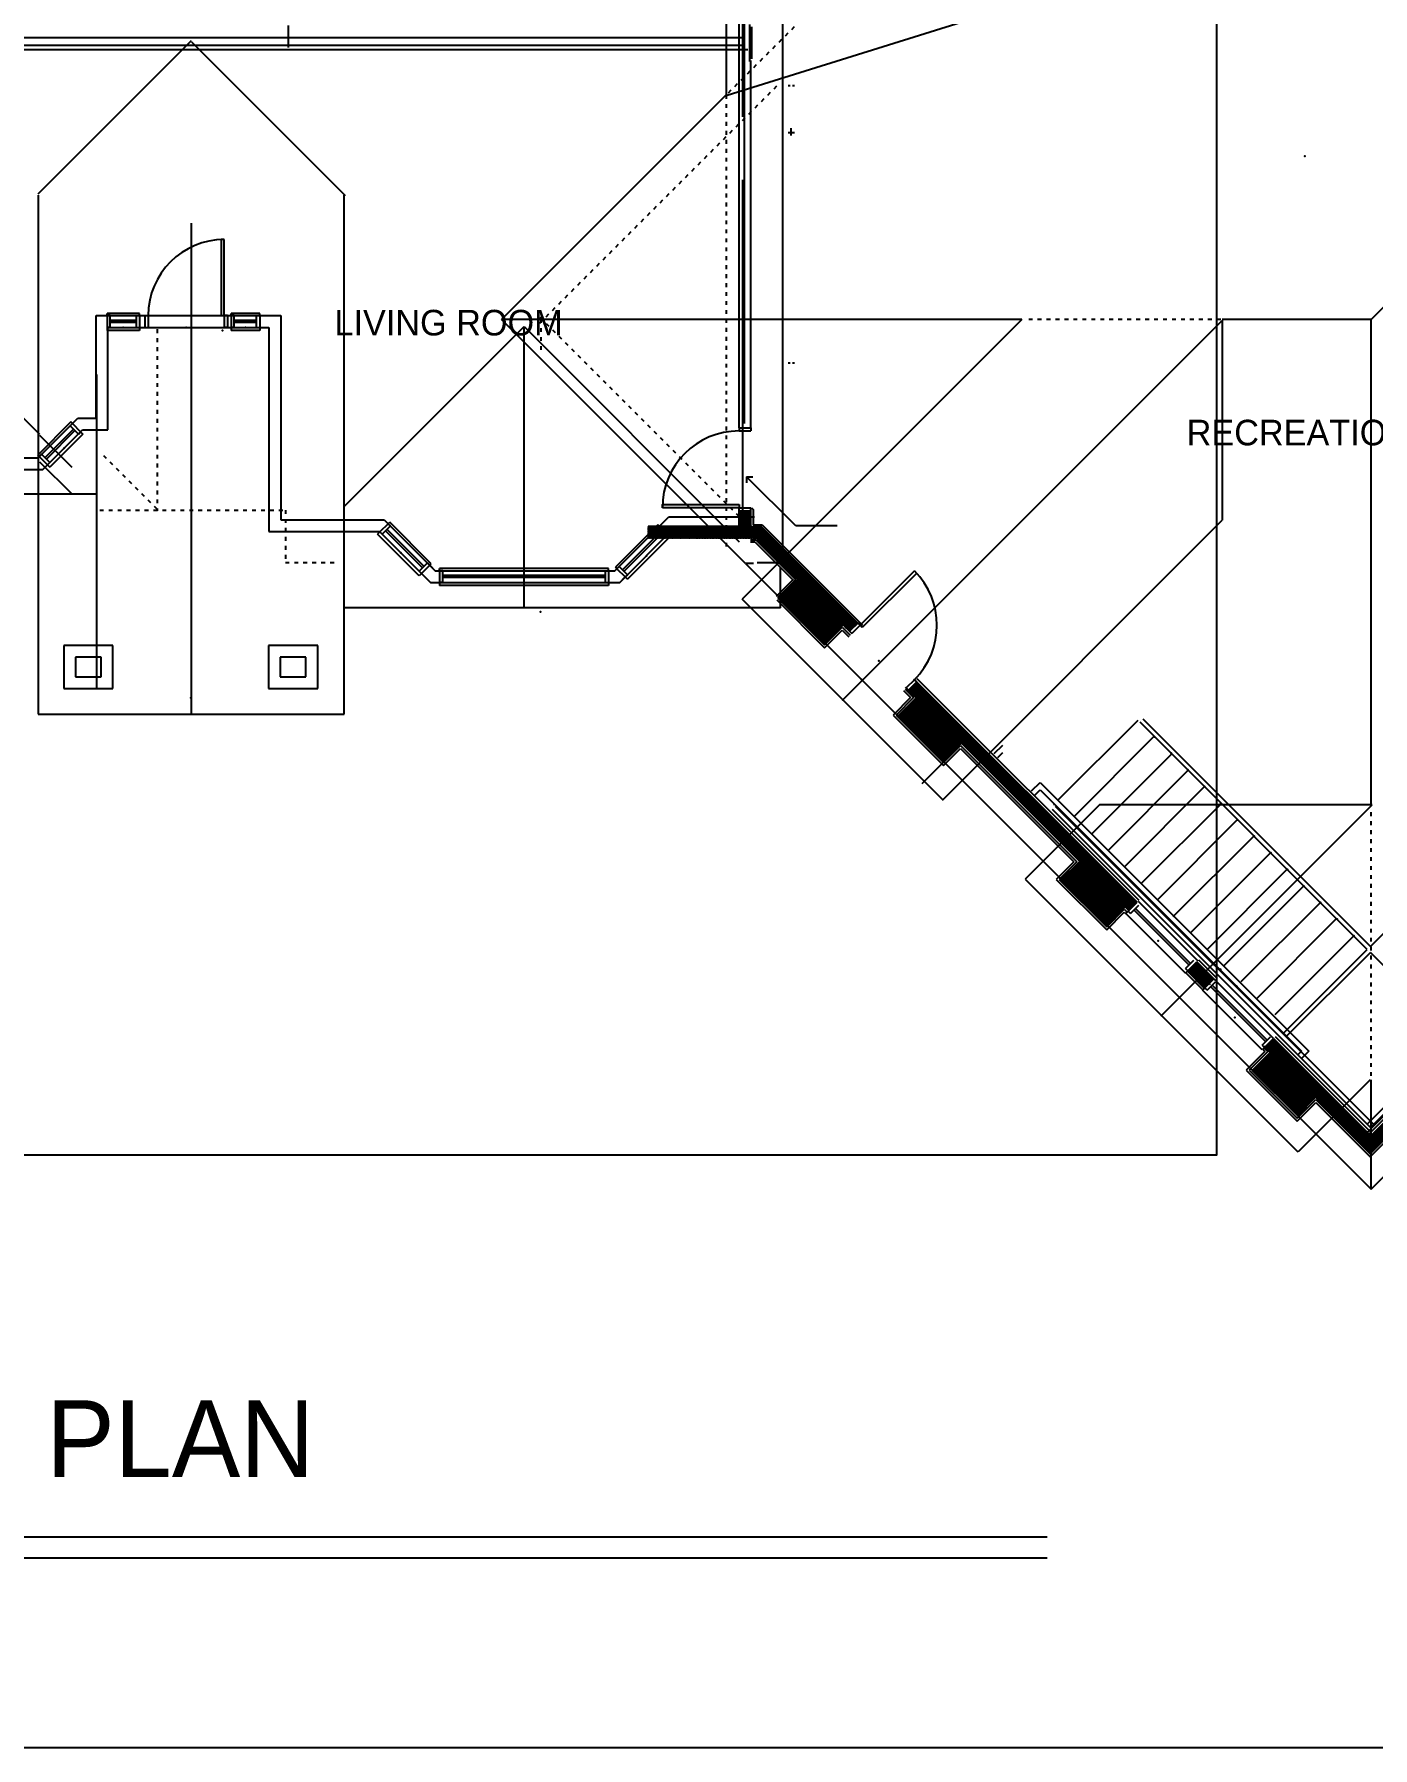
# Model space of a CAD drawing. Extents: x -92740 to -63661, y -15771 to -4391.
# Drawn here: x -84118 to -83490, y -7279 to -6476 of the extents above; entities that cross this region are included whole.
import ezdxf
from ezdxf.enums import TextEntityAlignment as Align

# ---------------------------------------------------------------- set-up
doc = ezdxf.new("R2010")
doc.units = 0
doc.header["$MEASUREMENT"] = 0
doc.linetypes.add('Dashed', pattern=[1, 0.3, -0.4, 0.3])
for name, color, linetype in [('1GWB', 2, 'Continuous'), ('1NOTES', 2, 'Continuous'), ('B1NOTES', 2, 'Continuous'), ('B1WALLFILL', 1, 'Continuous'), ('B2WALLFILL', 1, 'Continuous'), ('B2WINDOWS', 5, 'Continuous'), ('EXCABINETS', 8, 'Continuous'), ('EXDOORS', 3, 'Continuous'), ('EXFPBM', 3, 'Continuous'), ('EXWALLS', 1, 'Continuous'), ('EXWINDOW', 5, 'Continuous'), ('NEWALLS1', 1, 'Continuous'), ('ROOF', 1, 'Continuous'), ('ROOMNAME', 1, 'Continuous'), ('STAIR', 8, 'Continuous')]:
    doc.layers.add(name, color=color, linetype=linetype)
doc.styles.add('DCADTXTSTYLE1', font='AVG_TP')
doc.linetypes.add('INSUL1', pattern='A,0,-1,[7,NGUYEN AD.shx,S=0.010204,R=0,X=-1,Y=0],0', length=1)
pattern_1 = [(45, (0, 0), (-0.11048543456, 0.11048543456), []), (-45, (0, 0), (0.11048543456, 0.11048543456), [])]

msp = doc.modelspace()

# ---------------------------------------------------------------- hatches: boundary and pattern name
at = {"layer": 'B1WALLFILL', "linetype": 'Continuous', "ltscale": 12}
h = msp.add_hatch(dxfattribs=at)
h.set_pattern_fill('ansi37', color=1, scale=0.15625, style=0, pattern_type=2)
h.set_pattern_definition(pattern_1)
h.paths.add_polyline_path([(-83537.11, -6946.67), (-83540.73, -6950.28), (-83538.48, -6953.03), (-83546.75, -6961.31), (-83525.62, -6982.39), (-83517.12, -6973.89), (-83491.26, -6999.76), (-83050.55, -6559.05), (-83079.31, -6530.29), (-83083.19, -6534.18), (-83077.06, -6540.32), (-83081.37, -6544.63), (-83062.92, -6563.65), (-83139.64, -6640.36), (-83243.07, -6536.93), (-83222.38, -6516.24), (-83225.74, -6511.82), (-83246.96, -6533.04), (-83252.35, -6527.35), (-83256.24, -6531.24), (-83256.39, -6531.39), (-83143.53, -6644.25), (-83491.26, -6991.98)], flags=0)
h = msp.add_hatch(dxfattribs=at)
h.set_pattern_fill('ansi37', color=1, scale=0.15625, style=0, pattern_type=2)
h.set_pattern_definition(pattern_1)
h.paths.add_polyline_path([(-83830, -6706.31), (-83787.31, -6706.31), (-83787.31, -6699), (-83781.81, -6699), (-83782, -6706.31), (-83776.92, -6706.31), (-83731.68, -6751.56), (-83735.57, -6755.44), (-83738.62, -6752.39), (-83747.14, -6760.92), (-83768.01, -6739.51), (-83759.76, -6731.26), (-83779.21, -6711.8), (-83830, -6711.8)], flags=0)
h = msp.add_hatch(dxfattribs=at)
h.set_pattern_fill('ansi37', color=1, scale=0.15625, style=0, pattern_type=2)
h.set_pattern_definition(pattern_1)
h.paths.add_polyline_path([(-83704.06, -6779.18), (-83707.94, -6783.07), (-83704.37, -6786.64), (-83712.89, -6795.17), (-83691.64, -6816.42), (-83683.12, -6807.89), (-83627.67, -6863.34), (-83636.19, -6871.87), (-83614.94, -6893.12), (-83606.42, -6884.59), (-83604.67, -6886.34), (-83600.78, -6882.45)], flags=0)
at = {"layer": 'B2WALLFILL', "linetype": 'Continuous', "ltscale": 12}
h = msp.add_hatch(dxfattribs=at)
h.set_pattern_fill('ansi37', color=1, scale=0.15625, style=0, pattern_type=2)
h.set_pattern_definition(pattern_1)
h.paths.add_polyline_path([(-83536.81, -6946.37), (-83540.73, -6950.28), (-83538.48, -6953.03), (-83546.75, -6961.31), (-83525.62, -6982.39), (-83517.12, -6973.89), (-83491.26, -6999.76), (-83050.55, -6559.05), (-83079.31, -6530.29), (-83083.19, -6534.18), (-83077.06, -6540.32), (-83081.37, -6544.63), (-83062.92, -6563.65), (-83113.88, -6614.61), (-83114.93, -6613.56), (-83118.82, -6617.45), (-83117.77, -6618.5), (-83436.33, -6937.06), (-83438.38, -6935.01), (-83442.27, -6938.89), (-83440.22, -6940.94), (-83491.26, -6991.98)], flags=0)
h = msp.add_hatch(dxfattribs=at)
h.set_pattern_fill('ansi37', color=1, scale=0.15625, style=0, pattern_type=2)
h.set_pattern_definition(pattern_1)
h.paths.add_polyline_path([(-83572.79, -6910.45), (-83576.68, -6914.33), (-83568.72, -6922.29), (-83564.83, -6918.4)], flags=0)

# ---------------------------------------------------------------- linework, layer by layer
at = {"layer": '1GWB', "color": 2, "linetype": 'INSUL1', "ltscale": 2.5}
for p, q in [((-83785, -6469), (-83785, -6658)), ((-83491.5, -6996), (-83054.5, -6559)), ((-83780.5, -6709), (-83778.5, -6709)), ((-83778.5, -6709), (-83733.75, -6753.75)), ((-83705.75, -6781.75), (-83603.25, -6884.25)), ((-83574.5, -6913), (-83566.5, -6921)), ((-83538.75, -6948.75), (-83491.5, -6996))]:
    msp.add_line(p, q, dxfattribs=at)
at = {"layer": '1GWB', "color": 2, "linetype": 'Continuous', "ltscale": 12}
for p, q in [((-83781.5, -6472), (-83781.5, -6487)), ((-83763, -6519.5), (-83763, -6523)), ((-83781.5, -6697.5), (-83780.75, -6698.25)), ((-83780.75, -6698.25), (-83780.75, -6705.5)), ((-83780.75, -6705.5), (-83776.5, -6705.5)), ((-83776.5, -6705.5), (-83729.5, -6752.5)), ((-83704, -6777.5), (-83600, -6881.5)), ((-83572, -6909.5), (-83563.75, -6917.75)), ((-83536, -6945.5), (-83491, -6990.5))]:
    msp.add_line(p, q, dxfattribs=at)
at = {"layer": '1GWB', "color": 1, "linetype": 'Continuous', "ltscale": 12}
for p, q in [((-83491.5, -7000.5), (-83050, -6559)), ((-83491.5, -7001.91), (-83048.59, -6559)), ((-83492.71, -6990.29), (-83145.21, -6642.79)), ((-83492, -6991), (-83144.5, -6643.5)), ((-83782, -6712.5), (-83779.5, -6712.5)), ((-83782, -6713.5), (-83779.91, -6713.5)), ((-83779.91, -6713.5), (-83762, -6731.41)), ((-83779.5, -6712.5), (-83761, -6731)), ((-83762, -6731.09), (-83770, -6739.09)), ((-83761, -6731.5), (-83769, -6739.5)), ((-83762, -6731.41), (-83762, -6731.09)), ((-83761, -6731), (-83761, -6731.5)), ((-83769, -6739.5), (-83769, -6740)), ((-83769, -6740), (-83747.25, -6761.75)), ((-83769.71, -6740.71), (-83747.25, -6763.16)), ((-83747.25, -6761.75), (-83739, -6753.5)), ((-83747.25, -6763.16), (-83739, -6754.91)), ((-83739, -6753.5), (-83735.25, -6757.25)), ((-83739, -6754.91), (-83735.96, -6757.96)), ((-83706.91, -6786.5), (-83715.16, -6794.75)), ((-83705.5, -6786.5), (-83713.75, -6794.75)), ((-83710.21, -6783.21), (-83706.91, -6786.5)), ((-83709.5, -6782.5), (-83705.5, -6786.5)), ((-83715.16, -6794.75), (-83691.5, -6818.41)), ((-83713.75, -6794.75), (-83691.5, -6817)), ((-83691.5, -6817), (-83683.5, -6809)), ((-83691.5, -6818.41), (-83683.5, -6810.41)), ((-83683.5, -6809), (-83629, -6863.5)), ((-83683.5, -6810.41), (-83630.41, -6863.5)), ((-83630.41, -6863.5), (-83638.66, -6871.75)), ((-83629, -6863.5), (-83637.25, -6871.75)), ((-83638.66, -6871.75), (-83615, -6895.41)), ((-83637.25, -6871.75), (-83615, -6894)), ((-83615, -6894), (-83606.75, -6885.75)), ((-83615, -6895.41), (-83606.75, -6887.16)), ((-83606.75, -6885.75), (-83605.5, -6887)), ((-83606.75, -6887.16), (-83606.21, -6887.71)), ((-83577.71, -6915.71), (-83569.71, -6923.71)), ((-83577, -6915), (-83569, -6923)), ((-83540.91, -6952.5), (-83549.66, -6961.25)), ((-83539.5, -6952.5), (-83548.25, -6961.25)), ((-83541.71, -6951.71), (-83540.91, -6952.5)), ((-83541, -6951), (-83539.5, -6952.5)), ((-83549.66, -6961.25), (-83525.75, -6985.16)), ((-83548.25, -6961.25), (-83525.75, -6983.75)), ((-83525.75, -6983.75), (-83517, -6975)), ((-83525.75, -6985.16), (-83517, -6976.41)), ((-83517, -6975), (-83491.5, -7000.5)), ((-83517, -6976.41), (-83491.5, -7001.91))]:
    msp.add_line(p, q, dxfattribs=at)
at = {"layer": '1NOTES', "color": 2, "linetype": 'Continuous', "ltscale": 12}
for p, q in [((-83760.76, -6706.02), (-83783.79, -6682.99)), ((-83741.39, -6706.02), (-83760.76, -6706.02))]:
    msp.add_line(p, q, dxfattribs=at)
at = {"layer": '1NOTES', "color": 1, "linetype": 'Continuous', "ltscale": 12}
for p, q in [((-83783.79, -6682.99), (-83780.96, -6682.99)), ((-83783.79, -6682.99), (-83783.79, -6685.82)), ((-84608.2, -7180.01), (-83642.89, -7180.01)), ((-84608.2, -7189.93), (-83642.89, -7189.93))]:
    msp.add_line(p, q, dxfattribs=at)
at = {"layer": 'B2WINDOWS', "color": 5, "linetype": 'Continuous', "ltscale": 12}
for p, q in [((-83603.88, -6887.68), (-83599.99, -6883.79)), ((-83600.25, -6881.93), (-83572.26, -6909.92)), ((-83604.94, -6886.62), (-83606, -6887.68)), ((-83606, -6887.68), (-83578.01, -6915.67)), ((-83603.88, -6887.68), (-83604.94, -6886.62)), ((-83602.29, -6886.09), (-83576.42, -6911.96)), ((-83601.58, -6885.38), (-83575.71, -6911.25)), ((-83578.01, -6913.55), (-83574.12, -6909.66)), ((-83578.01, -6913.55), (-83576.95, -6914.61)), ((-83576.95, -6914.61), (-83578.01, -6915.67)), ((-83568.99, -6922.57), (-83570.05, -6923.63)), ((-83542.06, -6951.62), (-83570.05, -6923.63)), ((-83567.93, -6923.63), (-83568.99, -6922.57)), ((-83567.93, -6923.63), (-83564.04, -6919.74)), ((-83540.47, -6947.91), (-83566.34, -6922.04)), ((-83539.76, -6947.2), (-83565.63, -6921.33)), ((-83536.81, -6946.37), (-83564.8, -6918.38)), ((-83542.06, -6949.5), (-83538.17, -6945.61)), ((-83542.06, -6949.5), (-83541, -6950.56)), ((-83541, -6950.56), (-83542.06, -6951.62))]:
    msp.add_line(p, q, dxfattribs=at)
for p in [(-83590.94, -6900.61), (-83554.99, -6936.56)]:
    msp.add_point(p, dxfattribs=at)
at = {"layer": 'EXCABINETS', "color": 9, "linetype": 'Dashed', "ltscale": 3}
for p, q in [((-83761.36, -6499.71), (-83764.36, -6499.71)), ((-83761.36, -6629.65), (-83764.36, -6629.65))]:
    msp.add_line(p, q, dxfattribs=at)
at = {"layer": 'EXCABINETS', "color": 8, "linetype": 'Continuous', "ltscale": 12}
msp.add_line((-83761.36, -6521.71), (-83764.36, -6521.71), dxfattribs=at)
at = {"layer": 'EXDOORS', "color": 8, "linetype": 'Continuous', "ltscale": 12}
for p, q in [((-84028.65, -6571.75), (-84030.15, -6571.75)), ((-84030.15, -6571.75), (-84030.15, -6607.42)), ((-84028.65, -6607.42), (-84028.65, -6571.75)), ((-84065.83, -6607.42), (-84064.33, -6607.42)), ((-84064.33, -6607.42), (-84064.33, -6612.92)), ((-84030.15, -6607.42), (-84028.65, -6607.42)), ((-84027.15, -6607.42), (-84028.65, -6607.42)), ((-84028.65, -6607.42), (-84028.65, -6612.92)), ((-84065.83, -6612.92), (-84064.33, -6612.92)), ((-84027.15, -6612.92), (-84028.65, -6612.92)), ((-83787.31, -6660), (-83787.31, -6661.5)), ((-83781.81, -6660), (-83781.81, -6661.5)), ((-83787.31, -6661.5), (-83781.81, -6661.5)), ((-83823.31, -6697.5), (-83823.31, -6696)), ((-83823.31, -6696), (-83787.31, -6696)), ((-83787.31, -6697.5), (-83823.31, -6697.5)), ((-83787.31, -6696), (-83787.31, -6697.5)), ((-83787.31, -6699), (-83787.31, -6697.5)), ((-83787.31, -6697.5), (-83781.81, -6697.5)), ((-83781.81, -6699), (-83781.81, -6697.5))]:
    msp.add_line(p, q, dxfattribs=at)
at = {"layer": 'EXDOORS', "color": 3, "linetype": 'Continuous', "ltscale": 12}
for p, q in [((-83730.62, -6752.62), (-83705.12, -6727.12)), ((-83704.06, -6728.18), (-83729.56, -6753.68)), ((-83735.57, -6755.44), (-83734.51, -6756.51)), ((-83730.62, -6752.62), (-83734.51, -6756.51)), ((-83731.68, -6751.56), (-83730.62, -6752.62)), ((-83729.56, -6753.68), (-83730.62, -6752.62)), ((-83705.12, -6778.12), (-83709.01, -6782.01)), ((-83704.06, -6779.18), (-83705.12, -6778.12)), ((-83707.94, -6783.07), (-83709.01, -6782.01))]:
    msp.add_line(p, q, dxfattribs=at)
at = {"layer": 'EXDOORS', "color": 8, "linetype": 'Continuous', "ltscale": 12}
for centre, radius in [((-84028.65, -6607.42), 35.67), ((-83787.31, -6697.5), 36)]:
    msp.add_arc(centre, radius, 90, 180, dxfattribs=at)
at = {"layer": 'EXDOORS', "color": 3, "linetype": 'Continuous', "ltscale": 12}
msp.add_arc((-83730.62, -6752.62), 36.06, 315, 405, dxfattribs=at)
at = {"layer": 'EXDOORS', "color": 8, "linetype": 'Continuous', "ltscale": 12}
msp.add_point((-84046.49, -6612.92), dxfattribs=at)
at = {"layer": 'EXDOORS', "color": 3, "linetype": 'Continuous', "ltscale": 12}
for p in [(-83721.76, -6769.26), (-83730.01, -6778.04)]:
    msp.add_point(p, dxfattribs=at)
at = {"layer": 'EXFPBM', "color": 3, "linetype": 'Continuous', "ltscale": 12}
for p, q in [((-83785.76, -6041.85), (-83785.76, -6512.55)), ((-84461.94, -6477.05), (-83785.36, -6477.05)), ((-84461.94, -6480.55), (-83785.36, -6480.55)), ((-84219.64, -6482.68), (-83783.24, -6482.68)), ((-83785.76, -6543.72), (-83785.76, -6707.82)), ((-84028.65, -6571.75), (-84030.15, -6571.75)), ((-84030.15, -6571.75), (-84030.15, -6607.42)), ((-84028.65, -6607.42), (-84028.65, -6571.75)), ((-84088.68, -6655.44), (-84088.68, -6607.42)), ((-84088.68, -6607.42), (-84002.2, -6607.42)), ((-84065.83, -6607.42), (-84064.33, -6607.42)), ((-84064.33, -6607.42), (-84064.33, -6612.92)), ((-84030.15, -6607.42), (-84028.65, -6607.42)), ((-84027.15, -6607.42), (-84028.65, -6607.42)), ((-84028.65, -6607.42), (-84028.65, -6612.92)), ((-84002.2, -6607.42), (-84002.2, -6703.1)), ((-84083.18, -6660.94), (-84083.18, -6612.92)), ((-84083.18, -6612.92), (-84007.7, -6612.92)), ((-84065.83, -6612.92), (-84064.33, -6612.92)), ((-84027.15, -6612.92), (-84028.65, -6612.92)), ((-84007.7, -6612.92), (-84007.7, -6708.6)), ((-84115.94, -6674.04), (-84097.33, -6655.44)), ((-84097.33, -6655.44), (-84088.68, -6655.44)), ((-84113.66, -6679.54), (-84095.05, -6660.94)), ((-84095.05, -6660.94), (-84083.18, -6660.94)), ((-84186.86, -6674.04), (-84115.94, -6674.04)), ((-84189.14, -6679.54), (-84113.66, -6679.54)), ((-84002.2, -6703.1), (-83953.68, -6703.1)), ((-83953.68, -6703.1), (-83929.76, -6727.02)), ((-83845.55, -6727.02), (-83820.3, -6701.77)), ((-83843.27, -6732.52), (-83818.02, -6707.27)), ((-83820.3, -6701.77), (-83780.05, -6701.77)), ((-83818.02, -6707.27), (-83780.05, -6707.27)), ((-84007.7, -6708.6), (-83955.96, -6708.6)), ((-83955.96, -6708.6), (-83932.04, -6732.52)), ((-83929.76, -6727.02), (-83845.55, -6727.02)), ((-83932.04, -6732.52), (-83843.27, -6732.52)), ((-84103.95, -6762.11), (-84103.95, -6782.31)), ((-84080.91, -6762.11), (-84103.95, -6762.11)), ((-84080.91, -6782.31), (-84080.91, -6762.11)), ((-84007.91, -6762.11), (-84007.91, -6782.31)), ((-83984.88, -6762.11), (-84007.91, -6762.11)), ((-83984.88, -6782.31), (-83984.88, -6762.11)), ((-84098.45, -6767.61), (-84098.45, -6776.81)), ((-84086.41, -6767.61), (-84098.45, -6767.61)), ((-84086.41, -6776.81), (-84086.41, -6767.61)), ((-84002.41, -6767.61), (-84002.41, -6776.81)), ((-83990.38, -6767.61), (-84002.41, -6767.61)), ((-83990.38, -6776.81), (-83990.38, -6767.61)), ((-84098.45, -6776.81), (-84086.41, -6776.81)), ((-84002.41, -6776.81), (-83990.38, -6776.81)), ((-84103.95, -6782.31), (-84080.91, -6782.31)), ((-84007.91, -6782.31), (-83984.88, -6782.31))]:
    msp.add_line(p, q, dxfattribs=at)
at = {"layer": 'EXFPBM', "color": 1, "linetype": 'Continuous', "ltscale": 9.91438}
msp.add_lwpolyline([(-84714.17, -5960.98), (-84714.17, -7000.88), (-83563.33, -7000.88), (-83563.33, -5960.98)], close=True, dxfattribs=at)
at = {"layer": 'EXFPBM', "color": 3, "linetype": 'Continuous', "ltscale": 12}
msp.add_arc((-84028.65, -6607.42), 35.67, 90, 180, dxfattribs=at)
msp.add_point((-84046.49, -6612.92), dxfattribs=at)
at = {"layer": 'EXWALLS', "color": 8, "linetype": 'Continuous', "ltscale": 12}
for p, q in [((-83998.7, -6471.4), (-83998.7, -6481.68)), ((-83998.79, -6482.68), (-83785.76, -6482.68)), ((-83993.12, -6477.05), (-83785.76, -6477.05)), ((-83785.76, -6482.68), (-83785.76, -6514.16)), ((-84088.68, -6655.44), (-84088.68, -6607.42)), ((-84088.68, -6607.42), (-84083.6, -6607.42)), ((-84083.6, -6607.42), (-84083.6, -6612.92)), ((-84068.37, -6607.42), (-84065.83, -6607.42)), ((-84068.37, -6607.42), (-84068.37, -6612.92)), ((-84065.83, -6607.42), (-84065.83, -6612.92)), ((-84027.15, -6607.42), (-84025.48, -6607.42)), ((-84027.15, -6607.42), (-84027.15, -6612.92)), ((-84025.48, -6607.42), (-84025.48, -6612.92)), ((-84012.03, -6607.42), (-84002.2, -6607.42)), ((-84012.03, -6607.42), (-84012.03, -6612.92)), ((-84002.2, -6607.42), (-84002.2, -6703.1)), ((-84083.18, -6612.92), (-84083.6, -6612.92)), ((-84083.18, -6660.94), (-84083.18, -6612.92)), ((-84068.37, -6612.92), (-84065.83, -6612.92)), ((-84027.15, -6612.92), (-84025.48, -6612.92)), ((-84012.03, -6612.92), (-84007.7, -6612.92)), ((-84007.7, -6612.92), (-84007.7, -6708.6)), ((-84099.89, -6658), (-84097.33, -6655.44)), ((-84099.89, -6658), (-84096, -6661.89)), ((-84097.33, -6655.44), (-84088.68, -6655.44)), ((-84096, -6661.89), (-84095.05, -6660.94)), ((-84095.05, -6660.94), (-84083.18, -6660.94)), ((-83785.76, -6665.06), (-83785.76, -6701.77)), ((-84119.37, -6674.04), (-84115.94, -6674.04)), ((-84115.94, -6674.04), (-84115.39, -6673.5)), ((-84115.39, -6673.5), (-84111.5, -6677.39)), ((-84119.37, -6679.54), (-84113.66, -6679.54)), ((-84113.66, -6679.54), (-84111.5, -6677.39)), ((-84002.2, -6703.1), (-83953.68, -6703.1)), ((-83951.81, -6704.97), (-83955.7, -6708.86)), ((-83953.68, -6703.1), (-83951.81, -6704.97)), ((-83824.67, -6706.14), (-83820.3, -6701.77)), ((-83824.67, -6706.14), (-83820.78, -6710.03)), ((-83820.78, -6710.03), (-83818.02, -6707.27)), ((-83820.3, -6701.77), (-83785.76, -6701.77)), ((-83818.02, -6707.27), (-83780.26, -6707.27)), ((-84007.7, -6708.6), (-83955.96, -6708.6)), ((-83955.96, -6708.6), (-83955.7, -6708.86)), ((-83932.33, -6724.46), (-83936.21, -6728.35)), ((-83936.21, -6728.35), (-83932.04, -6732.52)), ((-83932.33, -6724.46), (-83929.76, -6727.02)), ((-83929.76, -6727.02), (-83927.71, -6727.02)), ((-83927.71, -6727.02), (-83927.71, -6732.52)), ((-83848.52, -6727.02), (-83845.55, -6727.02)), ((-83848.52, -6727.02), (-83848.52, -6732.52)), ((-83845.55, -6727.02), (-83844.6, -6726.07)), ((-83844.6, -6726.07), (-83840.71, -6729.96)), ((-83843.27, -6732.52), (-83840.71, -6729.96)), ((-83932.04, -6732.52), (-83927.71, -6732.52)), ((-83848.52, -6732.52), (-83843.27, -6732.52)), ((-84103.95, -6762.11), (-84103.95, -6782.31)), ((-84080.91, -6762.11), (-84103.95, -6762.11)), ((-84080.91, -6782.31), (-84080.91, -6762.11)), ((-84007.91, -6762.11), (-84007.91, -6782.31)), ((-83984.88, -6762.11), (-84007.91, -6762.11)), ((-83984.88, -6782.31), (-83984.88, -6762.11)), ((-84098.45, -6767.61), (-84098.45, -6776.81)), ((-84086.41, -6767.61), (-84098.45, -6767.61)), ((-84086.41, -6776.81), (-84086.41, -6767.61)), ((-84002.41, -6767.61), (-84002.41, -6776.81)), ((-83990.38, -6767.61), (-84002.41, -6767.61)), ((-83990.38, -6776.81), (-83990.38, -6767.61)), ((-84098.45, -6776.81), (-84086.41, -6776.81)), ((-84002.41, -6776.81), (-83990.38, -6776.81)), ((-84103.95, -6782.31), (-84080.91, -6782.31)), ((-84007.91, -6782.31), (-83984.88, -6782.31))]:
    msp.add_line(p, q, dxfattribs=at)
at = {"layer": 'EXWINDOW', "color": 8, "linetype": 'Continuous', "ltscale": 12}
for p, q in [((-84068.37, -6606.42), (-84083.6, -6606.42)), ((-84083.6, -6607.42), (-84083.6, -6606.42)), ((-84082.1, -6607.42), (-84083.6, -6607.42)), ((-84082.1, -6612.92), (-84082.1, -6607.42)), ((-84069.87, -6609.67), (-84082.1, -6609.67)), ((-84069.87, -6610.67), (-84082.1, -6610.67)), ((-84069.87, -6612.92), (-84069.87, -6607.42)), ((-84069.87, -6607.42), (-84068.37, -6607.42)), ((-84068.37, -6607.42), (-84068.37, -6606.42)), ((-84012.03, -6606.42), (-84025.48, -6606.42)), ((-84025.48, -6607.42), (-84025.48, -6606.42)), ((-84023.98, -6607.42), (-84025.48, -6607.42)), ((-84023.98, -6612.92), (-84023.98, -6607.42)), ((-84013.53, -6609.67), (-84023.98, -6609.67)), ((-84013.53, -6610.67), (-84023.98, -6610.67)), ((-84013.53, -6612.92), (-84013.53, -6607.42)), ((-84013.53, -6607.42), (-84012.03, -6607.42)), ((-84012.03, -6607.42), (-84012.03, -6606.42)), ((-84082.1, -6612.92), (-84083.6, -6612.92)), ((-84083.6, -6612.92), (-84083.6, -6614.42)), ((-84068.37, -6614.42), (-84083.6, -6614.42)), ((-84069.87, -6612.92), (-84068.37, -6612.92)), ((-84068.37, -6612.92), (-84068.37, -6614.42)), ((-84023.98, -6612.92), (-84025.48, -6612.92)), ((-84025.48, -6612.92), (-84025.48, -6614.42)), ((-84012.03, -6614.42), (-84025.48, -6614.42)), ((-84013.53, -6612.92), (-84012.03, -6612.92)), ((-84012.03, -6612.92), (-84012.03, -6614.42)), ((-84100.6, -6657.29), (-84116.1, -6672.79)), ((-84100.95, -6659.06), (-84099.89, -6658)), ((-84097.06, -6662.95), (-84100.95, -6659.06)), ((-84099.89, -6658), (-84100.6, -6657.29)), ((-84099.36, -6660.65), (-84112.74, -6674.03)), ((-84098.65, -6661.36), (-84112.03, -6674.74)), ((-84094.94, -6662.95), (-84110.44, -6678.45)), ((-84097.06, -6662.95), (-84096, -6661.89)), ((-84096, -6661.89), (-84094.94, -6662.95)), ((-83785.76, -6663.56), (-83785.76, -6665.06)), ((-84115.39, -6673.5), (-84116.1, -6672.79)), ((-84114.33, -6672.44), (-84115.39, -6673.5)), ((-84110.44, -6676.33), (-84114.33, -6672.44)), ((-84110.44, -6676.33), (-84111.5, -6677.39)), ((-84111.5, -6677.39), (-84110.44, -6678.45)), ((-83954.64, -6709.92), (-83950.75, -6706.03)), ((-83934.98, -6724.99), (-83952.34, -6707.63)), ((-83951.81, -6704.97), (-83951.1, -6704.27)), ((-83950.75, -6706.03), (-83951.81, -6704.97)), ((-83931.62, -6723.75), (-83951.1, -6704.27)), ((-83825.37, -6705.44), (-83845.3, -6725.36)), ((-83825.73, -6707.2), (-83824.67, -6706.14)), ((-83821.84, -6711.09), (-83825.73, -6707.2)), ((-83824.67, -6706.14), (-83825.37, -6705.44)), ((-83955.7, -6708.86), (-83956.76, -6709.92)), ((-83937.28, -6729.41), (-83956.76, -6709.92)), ((-83954.64, -6709.92), (-83955.7, -6708.86)), ((-83935.68, -6725.7), (-83953.05, -6708.33)), ((-83824.14, -6708.79), (-83841.94, -6726.6)), ((-83823.43, -6709.5), (-83841.24, -6727.31)), ((-83819.72, -6711.09), (-83839.65, -6731.02)), ((-83821.84, -6711.09), (-83820.78, -6710.03)), ((-83820.78, -6710.03), (-83819.72, -6711.09)), ((-83937.28, -6727.29), (-83933.39, -6723.4)), ((-83933.39, -6723.4), (-83932.33, -6724.46)), ((-83932.33, -6724.46), (-83931.62, -6723.75)), ((-83937.28, -6727.29), (-83936.21, -6728.35)), ((-83936.21, -6728.35), (-83937.28, -6729.41)), ((-83848.52, -6726.02), (-83927.71, -6726.02)), ((-83927.71, -6727.02), (-83927.71, -6726.02)), ((-83926.21, -6727.02), (-83927.71, -6727.02)), ((-83926.21, -6732.52), (-83926.21, -6727.02)), ((-83850.02, -6729.27), (-83926.21, -6729.27)), ((-83850.02, -6730.27), (-83926.21, -6730.27)), ((-83850.02, -6732.52), (-83850.02, -6727.02)), ((-83850.02, -6727.02), (-83848.52, -6727.02)), ((-83848.52, -6727.02), (-83848.52, -6726.02)), ((-83844.6, -6726.07), (-83845.3, -6725.36)), ((-83843.53, -6725.01), (-83844.6, -6726.07)), ((-83839.65, -6728.9), (-83843.53, -6725.01)), ((-83839.65, -6728.9), (-83840.71, -6729.96)), ((-83840.71, -6729.96), (-83839.65, -6731.02)), ((-83926.21, -6732.52), (-83927.71, -6732.52)), ((-83927.71, -6732.52), (-83927.71, -6734.02)), ((-83848.52, -6734.02), (-83927.71, -6734.02)), ((-83850.02, -6732.52), (-83848.52, -6732.52)), ((-83848.52, -6732.52), (-83848.52, -6734.02))]:
    msp.add_line(p, q, dxfattribs=at)
for p in [(-84075.99, -6612.92), (-84018.76, -6612.92), (-84103.75, -6669.64), (-83945.96, -6718.61), (-83830.74, -6720), (-83888.11, -6732.52)]:
    msp.add_point(p, dxfattribs=at)
at = {"layer": 'NEWALLS1', "color": 1, "linetype": 'Continuous', "ltscale": 12}
for p, q in [((-83787.31, -6660), (-83787.31, -6465.5)), ((-83782.5, -6471), (-83782.5, -6488.27)), ((-83781.86, -6505.14), (-83781.86, -6487.73)), ((-83781.86, -6660), (-83781.86, -6504.38)), ((-83491.26, -6999.76), (-83050.55, -6559.05)), ((-83781.86, -6635.08), (-83781.86, -6617.67)), ((-83781.81, -6660), (-83781.81, -6642.61)), ((-83491.26, -6991.98), (-83143.53, -6644.25)), ((-83787.31, -6660), (-83781.81, -6660)), ((-83787.31, -6706.31), (-83787.31, -6699)), ((-83787.31, -6699), (-83781.81, -6699)), ((-83781.86, -6711.91), (-83781.86, -6699)), ((-83781.81, -6706.04), (-83781.81, -6699)), ((-83787.31, -6706.31), (-83830, -6706.31)), ((-83782, -6706.31), (-83776.92, -6706.31)), ((-83768.41, -6714.82), (-83776.92, -6706.31)), ((-83759.76, -6731.26), (-83779.21, -6711.8)), ((-83768.41, -6714.82), (-83731.62, -6751.62)), ((-83768.01, -6739.51), (-83760.26, -6731.76)), ((-83747.14, -6760.92), (-83768.28, -6739.78)), ((-83747.14, -6760.92), (-83738.62, -6752.39)), ((-83738.62, -6752.39), (-83737.07, -6753.94)), ((-83736.87, -6754.14), (-83735.32, -6755.69)), ((-83731.68, -6751.56), (-83735.57, -6755.44)), ((-83704.06, -6779.18), (-83707.94, -6783.07)), ((-83705.56, -6777.68), (-83600.78, -6882.45)), ((-83712.89, -6795.17), (-83704.37, -6786.64)), ((-83709.44, -6781.57), (-83704.37, -6786.64)), ((-83691.64, -6816.42), (-83712.89, -6795.17)), ((-83691.62, -6816.39), (-83683.12, -6807.89)), ((-83683.12, -6807.89), (-83627.67, -6863.34)), ((-83636.19, -6871.87), (-83627.67, -6863.34)), ((-83614.94, -6893.12), (-83636.19, -6871.87)), ((-83614.94, -6893.12), (-83606.42, -6884.59)), ((-83606.42, -6884.59), (-83604.67, -6886.34)), ((-83601.05, -6882.73), (-83604.94, -6886.62)), ((-83573.06, -6910.72), (-83576.95, -6914.61)), ((-83576.68, -6914.33), (-83568.72, -6922.29)), ((-83572.79, -6910.45), (-83564.83, -6918.4)), ((-83565.1, -6918.68), (-83568.99, -6922.57)), ((-83537.11, -6946.67), (-83541, -6950.56)), ((-83536.84, -6946.4), (-83491.26, -6991.98)), ((-83546.86, -6961.42), (-83542.48, -6957.03)), ((-83542.86, -6957.42), (-83538.48, -6953.03)), ((-83541.26, -6949.75), (-83538.01, -6953.01)), ((-83546.75, -6961.31), (-83525.28, -6982.78)), ((-83525.62, -6982.39), (-83517.12, -6973.89)), ((-83516.87, -6974.14), (-83491.26, -6999.76))]:
    msp.add_line(p, q, dxfattribs=at)
msp.add_point((-83522.17, -6532.66), dxfattribs=at)
at = {"layer": 'ROOF', "color": 1, "linetype": 'Continuous', "ltscale": 12}
for p, q in [((-83793.42, -6267.16), (-83793.42, -6504.02)), ((-83792.93, -6504.02), (-83612.82, -6447.77)), ((-84115.91, -6550.32), (-84043.97, -6478.38)), ((-84044.09, -6479), (-83972.03, -6551.06)), ((-83793.1, -6503.65), (-83898.7, -6609.24)), ((-84115.91, -6551), (-84115.91, -6636.75)), ((-83972.51, -6636.75), (-83972.51, -6551)), ((-83490.96, -7016.98), (-83033.16, -6559.19)), ((-83440.9, -6559.19), (-83490.96, -6609.24)), ((-84044.09, -6794.25), (-84044.09, -6564)), ((-83793.42, -6714.52), (-83898.7, -6609.24)), ((-83654.74, -6609.24), (-83898.7, -6609.24)), ((-83654.74, -6609.24), (-83785.91, -6740.41)), ((-83738.71, -6787.56), (-83560.84, -6609.69)), ((-83490.96, -6609.24), (-83560.84, -6609.24)), ((-83560.84, -6609.69), (-83560.84, -6703.38)), ((-83490.96, -6836.85), (-83490.96, -6609.24)), ((-83972.51, -6696.94), (-83888.09, -6612.53)), ((-83888.09, -6612.53), (-83787.22, -6713.41)), ((-83888.09, -6642.62), (-83888.09, -6613)), ((-84150.49, -6627.7), (-84115.24, -6662.94)), ((-84115.91, -6635.82), (-84115.91, -6794.25)), ((-83972.51, -6794.25), (-83972.51, -6636.91)), ((-83888.09, -6744.12), (-83888.09, -6642.53)), ((-84115.24, -6663.44), (-84100.18, -6678.5)), ((-84115.24, -6675.94), (-84100.18, -6691)), ((-84207.34, -6691.01), (-84088.27, -6691.01)), ((-83691.89, -6834.39), (-83560.84, -6703.33)), ((-83784.3, -6723.64), (-83793.42, -6714.52)), ((-83780.64, -6711.64), (-83779.33, -6711.64)), ((-83780.64, -6723.64), (-83784.3, -6723.64)), ((-83784.3, -6723.64), (-83490.96, -7016.98)), ((-83691.54, -6834.74), (-83785.89, -6740.39)), ((-83972.09, -6744.35), (-83767.97, -6744.35)), ((-84115.91, -6794.25), (-83972.51, -6794.25)), ((-83618.4, -6836.77), (-83653.25, -6871.62)), ((-83490.6, -6836.85), (-83618.33, -6836.85)), ((-83589.31, -6935.56), (-83490.6, -6836.85)), ((-83653.25, -6871.62), (-83525.37, -6999.5)), ((-83491.46, -6965.69), (-83525.32, -6999.55)), ((-83490.96, -7016.98), (-83490.96, -6965.69))]:
    msp.add_line(p, q, dxfattribs=at)
at = {"layer": 'ROOF', "color": 10, "linetype": 'Dashed', "ltscale": 6}
for p, q in [((-83556.62, -6267.16), (-83792.57, -6503.12)), ((-83880.78, -6610.9), (-83769.51, -6499.63)), ((-83880.78, -6608.16), (-83769.51, -6719.44)), ((-83880.08, -6623.47), (-83880.08, -6608.87)), ((-83561.57, -6609.24), (-83653.47, -6609.24)), ((-84060.1, -6613.83), (-84060.1, -6698.88)), ((-84060.1, -6698.21), (-84085.98, -6672.32)), ((-84087.03, -6698.6), (-84000.02, -6698.6)), ((-84000.02, -6698.6), (-84000.02, -6723.17)), ((-84000.02, -6723.17), (-83975.76, -6723.17)), ((-83490.96, -6963.91), (-83490.96, -6838.47))]:
    msp.add_line(p, q, dxfattribs=at)
at = {"layer": 'ROOF', "color": 1, "linetype": 'Continuous', "ltscale": 6}
msp.add_line((-83766.79, -6722.98), (-83766.79, -6374.95), dxfattribs=at)
at = {"layer": 'ROOF', "color": 7, "linetype": 'Dashed', "ltscale": 6}
msp.add_line((-83793.42, -6504.02), (-83793.42, -6715.61), dxfattribs=at)
at = {"layer": 'ROOF', "color": 8, "linetype": 'Continuous', "ltscale": 12}
for p, q in [((-84088.45, -6782.52), (-84088.45, -6635.1)), ((-83778.79, -6723.17), (-83766.98, -6723.17)), ((-83768, -6725.53), (-83768, -6744.5))]:
    msp.add_line(p, q, dxfattribs=at)
at = {"layer": 'ROOF', "color": 15, "linetype": 'Continuous', "ltscale": 12}
msp.add_line((-83685.31, -6810.58), (-83701.73, -6827), dxfattribs=at)
at = {"layer": 'ROOF', "color": 8, "linetype": 'Continuous', "ltscale": 12}
for p in [(-84029.48, -6614.44), (-83880.47, -6746.33)]:
    msp.add_point(p, dxfattribs=at)
at = {"layer": 'ROOF', "color": 1, "linetype": 'Continuous', "ltscale": 12}
msp.add_point((-84044.33, -6786.69), dxfattribs=at)
at = {"layer": 'ROOF', "color": 15, "linetype": 'Continuous', "ltscale": 12}
for p in [(-83738.71, -6787.56), (-83589.29, -6935.58)]:
    msp.add_point(p, dxfattribs=at)
at = {"layer": 'ROOMNAME', "color": 103, "linetype": 'Continuous', "ltscale": 1.51875}
msp.add_line((-82795.5, -7278.9), (-84834.95, -7278.9), dxfattribs=at)
at = {"layer": 'STAIR', "color": 8, "linetype": 'Continuous', "ltscale": 12}
for p, q in [((-83491.41, -6903.17), (-83597.96, -6796.62)), ((-83637.88, -6834.65), (-83600.32, -6797.09)), ((-83630.32, -6842.21), (-83592.76, -6804.65)), ((-83492.83, -6904.59), (-83599.38, -6798.04)), ((-83667.77, -6812.8), (-83663.75, -6808.78)), ((-83666, -6814.57), (-83663.75, -6812.32)), ((-83622.06, -6850.48), (-83584.5, -6812.92)), ((-83614.38, -6858.16), (-83576.82, -6820.6)), ((-83650.27, -6830.3), (-83646.25, -6826.28)), ((-83646.25, -6826.28), (-83541.96, -6930.58)), ((-83606.7, -6865.84), (-83569.14, -6828.28)), ((-83648.5, -6832.07), (-83646.25, -6829.82)), ((-83646.25, -6829.82), (-83535.79, -6940.28)), ((-83639.92, -6836.68), (-83639.65, -6836.42)), ((-83598.79, -6873.75), (-83561.23, -6836.19)), ((-83492.83, -6986.6), (-83342.91, -6836.68)), ((-83491.41, -6988.02), (-83640.39, -6839.05)), ((-83490, -6986.6), (-83638.97, -6837.63)), ((-83632.36, -6844.24), (-83632.09, -6843.98)), ((-83591.23, -6881.31), (-83553.67, -6843.75)), ((-83491.41, -6988.02), (-83341.49, -6838.1)), ((-83491.41, -6903.17), (-83428.27, -6840.02)), ((-83624.09, -6852.51), (-83623.82, -6852.25)), ((-83583.78, -6889.22), (-83545.99, -6851.43)), ((-83575.75, -6896.79), (-83538.19, -6859.23)), ((-83567.95, -6904.58), (-83530.39, -6867.02)), ((-83600.82, -6875.78), (-83600.55, -6875.52)), ((-83559.8, -6912.02), (-83522.6, -6874.82)), ((-83593.26, -6883.34), (-83592.99, -6883.08)), ((-83551.89, -6919.7), (-83514.8, -6882.61)), ((-83585.58, -6891.02), (-83585.31, -6890.76)), ((-83544.68, -6927.62), (-83507.24, -6890.17)), ((-83577.78, -6898.82), (-83577.52, -6898.55)), ((-83536.06, -6935.06), (-83499.21, -6898.21)), ((-83569.99, -6906.61), (-83569.72, -6906.35)), ((-83532.42, -6944.18), (-83492.83, -6904.59)), ((-83531, -6945.59), (-83491.41, -6906)), ((-83454.3, -6943.11), (-83491.41, -6906)), ((-83562.19, -6914.41), (-83561.34, -6913.56)), ((-83554.39, -6922.21), (-83553.66, -6921.47)), ((-83546.83, -6929.77), (-83546.22, -6929.15)), ((-83541.96, -6930.58), (-83520.21, -6952.32)), ((-83538.8, -6937.8), (-83538.19, -6937.18)), ((-83535.79, -6940.28), (-83523.75, -6952.32)), ((-83523.75, -6952.32), (-83525.76, -6954.34)), ((-83520.21, -6952.32), (-83523.99, -6956.1))]:
    msp.add_line(p, q, dxfattribs=at)
for p in [(-83592.55, -6804.87), (-83584.77, -6812.65), (-83576.99, -6820.43), (-83569.21, -6828.21), (-83561.43, -6835.99), (-83553.65, -6843.77), (-83545.87, -6851.55), (-83538.09, -6859.33), (-83530.31, -6867.11), (-83522.53, -6874.89), (-83514.75, -6882.67), (-83506.97, -6890.44), (-83499.19, -6898.22)]:
    msp.add_point(p, dxfattribs=at)

# ---------------------------------------------------------------- texts
at = {"layer": '1NOTES', "color": 1, "linetype": 'Continuous', "ltscale": 12, "style": 'DCADTXTSTYLE1'}
msp.add_text('FIRST LEVEL FLOOR PLAN', height=36, dxfattribs=at).set_placement((-84607.02, -7162.81), align=Align.BOTTOM_LEFT)
at = {"layer": 'B1NOTES', "color": 1, "linetype": 'Continuous', "ltscale": 12, "style": 'DCADTXTSTYLE1'}
msp.add_text('RECREATION ROOM', height=12, dxfattribs=at).set_placement((-83577.51, -6671.85), align=Align.BOTTOM_LEFT)
at = {"layer": 'ROOMNAME', "color": 1, "linetype": 'Continuous', "ltscale": 12, "style": 'DCADTXTSTYLE1'}
msp.add_text('LIVING ROOM', height=12, dxfattribs=at).set_placement((-83977.02, -6620.32), align=Align.BOTTOM_LEFT)

doc.saveas('drawing.dxf')
